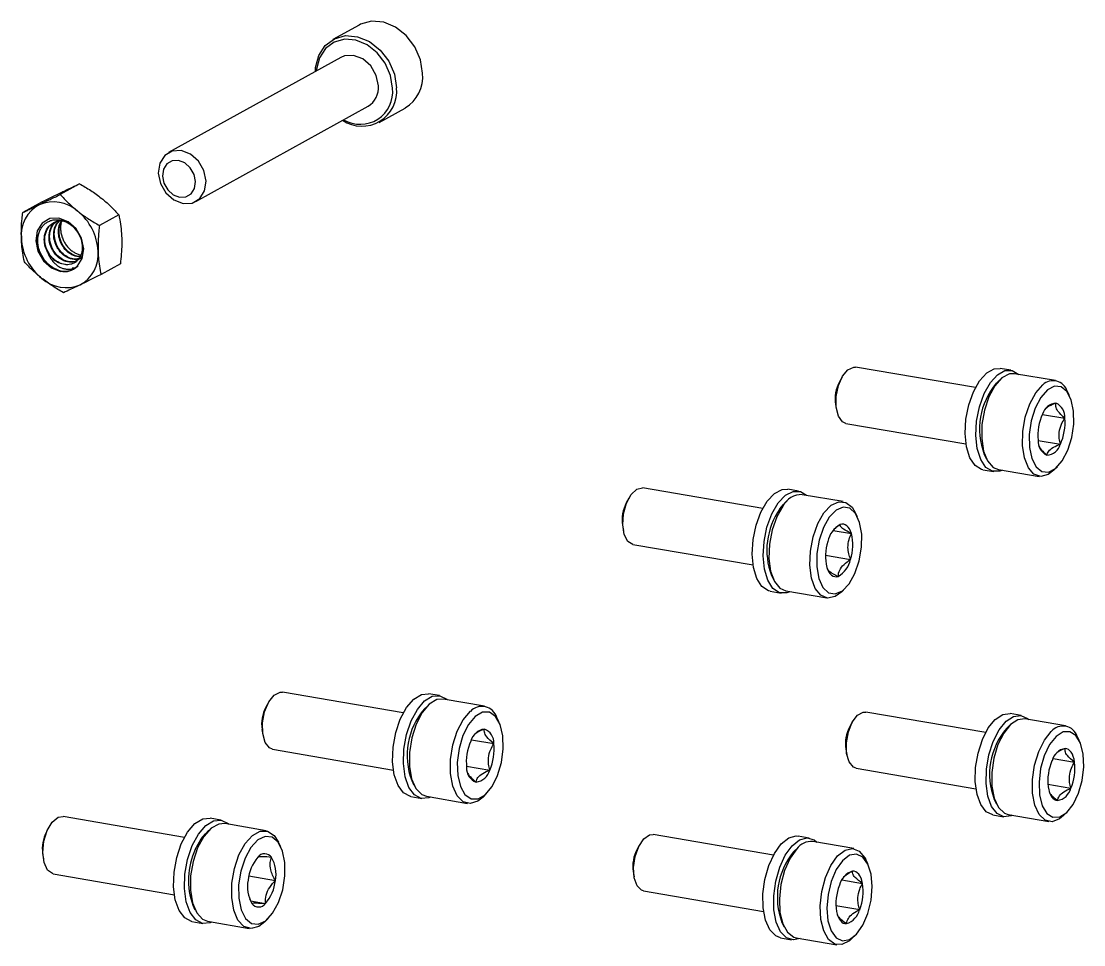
# Model space of a CAD drawing. Header units: millimetres. Extents: x 0 to 279, y 0 to 216.
# Drawn here: x 72.42 to 87.47, y 107.65 to 120.72 of the extents above; entities that cross this region are included whole.
import ezdxf

# ---------------------------------------------------------------- set-up
doc = ezdxf.new("R2010")
doc.units = ezdxf.units.MM

msp = doc.modelspace()

# ---------------------------------------------------------------- linework, layer by layer
at = {"color": 7, "linetype": 'Continuous', "lineweight": 25}
for p, q in [((77.208, 120.665), (76.838, 120.461)), ((76.951, 120.207), (74.51, 118.861)), ((74.896, 118.167), (77.335, 119.516)), ((77.491, 119.287), (77.86, 119.491)), ((73.25, 118.419), (72.975, 118.267)), ((72.719, 118.163), (72.444, 118.011)), ((73.805, 117.98), (73.53, 117.828)), ((73.828, 117.285), (73.554, 117.133)), ((85.936, 115.537), (84.236, 115.823)), ((86.438, 115.78), (86.285, 115.806)), ((87.068, 115.633), (86.49, 115.73)), ((84.048, 115.683), (84.01, 115.616)), ((86.281, 115.643), (86.231, 115.594)), ((87.268, 115.42), (87.237, 115.483)), ((83.956, 115.296), (83.969, 115.22)), ((86.885, 115.153), (87.201, 115.1)), ((84.102, 115.026), (85.801, 114.739)), ((86.824, 114.785), (87.138, 114.732)), ((86.061, 114.588), (86.092, 114.525)), ((86.042, 114.37), (86.195, 114.344)), ((86.261, 114.374), (86.838, 114.277)), ((87.047, 114.363), (87.097, 114.412)), ((82.925, 113.824), (81.221, 114.113)), ((83.431, 114.069), (83.277, 114.095)), ((81.028, 113.971), (80.991, 113.904)), ((83.27, 113.929), (83.22, 113.88)), ((84.063, 113.92), (83.483, 114.018)), ((83.167, 113.818), (83.22, 113.88)), ((84.265, 113.704), (84.235, 113.767)), ((80.937, 113.586), (80.95, 113.511)), ((83.921, 113.512), (84.181, 113.468)), ((81.084, 113.313), (82.788, 113.023)), ((83.812, 113.162), (84.167, 113.102)), ((83.048, 112.872), (83.079, 112.81)), ((84.043, 112.645), (84.093, 112.694)), ((83.031, 112.651), (83.184, 112.625)), ((83.251, 112.655), (83.83, 112.556)), ((77.833, 110.93), (76.122, 111.224)), ((78.347, 111.175), (78.192, 111.201)), ((75.923, 111.075), (75.887, 111.009)), ((78.982, 111.024), (78.399, 111.124)), ((78.179, 111.032), (78.129, 110.983)), ((86.081, 110.652), (84.383, 110.942)), ((86.582, 110.894), (86.429, 110.92)), ((79.189, 110.802), (79.159, 110.865)), ((84.195, 110.804), (84.157, 110.737)), ((86.425, 110.758), (86.375, 110.709)), ((87.21, 110.745), (86.634, 110.844)), ((75.833, 110.696), (75.845, 110.622)), ((87.408, 110.532), (87.378, 110.595)), ((78.799, 110.55), (79.116, 110.495)), ((75.982, 110.416), (77.693, 110.121)), ((84.102, 110.416), (84.115, 110.339)), ((87.036, 110.285), (87.339, 110.233)), ((78.728, 110.177), (79.057, 110.121)), ((84.246, 110.147), (85.943, 109.856)), ((77.954, 109.972), (77.985, 109.909)), ((86.963, 109.919), (87.286, 109.864)), ((77.94, 109.745), (78.095, 109.719)), ((78.161, 109.749), (78.744, 109.648)), ((78.964, 109.739), (79.014, 109.789)), ((86.202, 109.704), (86.233, 109.641)), ((74.734, 109.168), (73.019, 109.465)), ((75.252, 109.413), (75.097, 109.44)), ((86.182, 109.487), (86.335, 109.461)), ((86.401, 109.49), (86.977, 109.391)), ((87.185, 109.477), (87.235, 109.526)), ((72.816, 109.312), (72.78, 109.247)), ((75.08, 109.269), (75.031, 109.219)), ((75.89, 109.261), (75.305, 109.362)), ((76.099, 109.035), (76.069, 109.098)), ((83.075, 108.916), (81.373, 109.21)), ((83.581, 109.159), (83.427, 109.185)), ((84.212, 109.009), (83.633, 109.109)), ((72.726, 108.938), (72.737, 108.864)), ((81.182, 109.069), (81.144, 109.002)), ((83.357, 108.958), (83.371, 108.972)), ((83.42, 109.021), (83.371, 108.972)), ((84.412, 108.793), (84.382, 108.856)), ((72.877, 108.653), (74.592, 108.355)), ((81.089, 108.683), (81.102, 108.608)), ((75.647, 108.623), (76.023, 108.558)), ((84.046, 108.567), (84.337, 108.517)), ((81.235, 108.411), (82.936, 108.117)), ((74.854, 108.207), (74.884, 108.143)), ((75.655, 108.299), (75.69, 108.233)), ((75.671, 108.269), (75.884, 108.232)), ((83.959, 108.205), (84.297, 108.146)), ((74.841, 107.977), (74.996, 107.95)), ((75.063, 107.98), (75.649, 107.878)), ((75.872, 107.971), (75.922, 108.02)), ((83.196, 107.965), (83.226, 107.902)), ((83.177, 107.745), (83.33, 107.719)), ((83.397, 107.748), (83.975, 107.648)), ((84.187, 107.735), (84.237, 107.785))]:
    msp.add_line(p, q, dxfattribs=at)
at = {"color": 7, "linetype": 'Continuous', "lineweight": 25, "flags": 128}
for points in [[(78.108, 119.982), (78.076, 120.174), (77.997, 120.357), (77.876, 120.515), (77.725, 120.635), (77.556, 120.704), (77.386, 120.719), (77.229, 120.676), (77.208, 120.665)], [(76.59, 120.008), (76.593, 120.063), (76.638, 120.235), (76.729, 120.376), (76.859, 120.472), (77.016, 120.515), (77.186, 120.5), (77.354, 120.43), (77.506, 120.311), (77.627, 120.153), (77.707, 119.969), (77.738, 119.778)], [(77.683, 119.772), (77.653, 119.952), (77.578, 120.124), (77.464, 120.273), (77.322, 120.385), (77.164, 120.451), (77.004, 120.464), (76.856, 120.424), (76.734, 120.334), (76.648, 120.202), (76.606, 120.04), (76.604, 120.016)], [(77.481, 119.805), (77.45, 119.953), (77.373, 120.086), (77.261, 120.186), (77.131, 120.236), (77.002, 120.229), (76.951, 120.207)], [(74.364, 118.57), (74.395, 118.422), (74.472, 118.288), (74.585, 118.189), (74.715, 118.138), (74.844, 118.145), (74.951, 118.208), (75.021, 118.317), (75.042, 118.457), (75.011, 118.605), (74.934, 118.739), (74.821, 118.839), (74.69, 118.889), (74.562, 118.882), (74.455, 118.819), (74.385, 118.71), (74.364, 118.57)], [(74.424, 118.528), (74.445, 118.426), (74.499, 118.333), (74.576, 118.264), (74.666, 118.23), (74.755, 118.234), (74.829, 118.278), (74.877, 118.353), (74.892, 118.449), (74.871, 118.552), (74.817, 118.644), (74.739, 118.713), (74.649, 118.748), (74.56, 118.743), (74.486, 118.7), (74.438, 118.624), (74.424, 118.528)], [(73.218, 117.249), (73.287, 117.359), (73.308, 117.498), (73.278, 117.647), (73.2, 117.781), (73.087, 117.881), (72.956, 117.932), (72.827, 117.925), (72.72, 117.862), (72.65, 117.752), (72.63, 117.613), (72.66, 117.464), (72.738, 117.33), (72.851, 117.23), (72.982, 117.179)], [(84.102, 115.026), (84.052, 115.049), (83.995, 115.13), (83.964, 115.257), (83.965, 115.408), (83.997, 115.563), (84.055, 115.696), (84.13, 115.787), (84.212, 115.824), (84.236, 115.823)], [(86.042, 114.37), (86.023, 114.374), (85.931, 114.431), (85.858, 114.541), (85.809, 114.695), (85.789, 114.882), (85.8, 115.085), (85.84, 115.288), (85.906, 115.475), (85.994, 115.631), (86.095, 115.742), (86.201, 115.801), (86.285, 115.806)], [(86.318, 114.364), (86.28, 114.35), (86.176, 114.349), (86.084, 114.405), (86.011, 114.515), (85.962, 114.67), (85.942, 114.856), (85.953, 115.059), (85.993, 115.262), (86.059, 115.449), (86.147, 115.605), (86.248, 115.716), (86.354, 115.775), (86.458, 115.776), (86.548, 115.721)], [(86.49, 115.73), (86.416, 115.727), (86.311, 115.67)], [(86.311, 115.67), (86.211, 115.558), (86.126, 115.402), (86.063, 115.214), (86.028, 115.012), (86.024, 114.813), (86.051, 114.636), (86.107, 114.496), (86.187, 114.405), (86.261, 114.374)], [(87.047, 114.363), (86.966, 114.302), (86.862, 114.274), (86.765, 114.307), (86.685, 114.398), (86.629, 114.538), (86.602, 114.716), (86.606, 114.914), (86.641, 115.117), (86.704, 115.305), (86.789, 115.461), (86.888, 115.573), (86.888, 115.573)], [(86.954, 115.501), (86.86, 115.394), (86.781, 115.244), (86.725, 115.064), (86.697, 114.872), (86.7, 114.687), (86.733, 114.528), (86.794, 114.41), (86.876, 114.344), (86.972, 114.337), (87.071, 114.389), (87.165, 114.496), (87.244, 114.646), (87.3, 114.826), (87.328, 115.018), (87.325, 115.202), (87.292, 115.361), (87.231, 115.48), (87.149, 115.546), (87.053, 115.553), (86.954, 115.501)], [(81.084, 113.313), (81.084, 113.313), (81.013, 113.356), (80.963, 113.454), (80.942, 113.591), (80.953, 113.747), (80.994, 113.898), (81.06, 114.02), (81.139, 114.096), (81.221, 114.113)], [(83.031, 112.651), (83.006, 112.657), (82.913, 112.718), (82.841, 112.832), (82.793, 112.989), (82.775, 113.178), (82.788, 113.383), (82.83, 113.587), (82.899, 113.773), (82.988, 113.927), (83.091, 114.036), (83.199, 114.091), (83.277, 114.095)], [(83.309, 112.645), (83.263, 112.629), (83.159, 112.631), (83.067, 112.692), (82.994, 112.806), (82.947, 112.963), (82.929, 113.152), (82.942, 113.357), (82.984, 113.56), (83.053, 113.747), (83.142, 113.901), (83.245, 114.01), (83.353, 114.065), (83.457, 114.062), (83.542, 114.009)], [(83.79, 113.762), (83.892, 113.868), (83.999, 113.919), (84.101, 113.909), (84.189, 113.84), (84.235, 113.767)], [(83.211, 113.86), (83.123, 113.707), (83.057, 113.521), (83.018, 113.318), (83.011, 113.117), (83.035, 112.936), (83.089, 112.79), (83.167, 112.693), (83.251, 112.655)], [(84.043, 112.645), (83.948, 112.576), (83.843, 112.555), (83.747, 112.595), (83.668, 112.692), (83.615, 112.837), (83.59, 113.019), (83.598, 113.22), (83.636, 113.422), (83.703, 113.608), (83.79, 113.762)], [(83.866, 113.699), (83.783, 113.553), (83.722, 113.376), (83.689, 113.184), (83.688, 112.996), (83.717, 112.831), (83.775, 112.705), (83.855, 112.63), (83.95, 112.614), (84.051, 112.658), (84.147, 112.757), (84.229, 112.903), (84.29, 113.081), (84.323, 113.273), (84.325, 113.46), (84.295, 113.625), (84.238, 113.751), (84.158, 113.826), (84.062, 113.842), (83.962, 113.799), (83.866, 113.699)], [(84.181, 113.468), (84.168, 113.503), (84.153, 113.533), (84.135, 113.558), (84.115, 113.578), (84.093, 113.591), (84.07, 113.599), (84.045, 113.6), (84.02, 113.594)], [(83.832, 112.988), (83.844, 112.953), (83.86, 112.923), (83.877, 112.898), (83.898, 112.878), (83.919, 112.865), (83.943, 112.858), (83.967, 112.857), (83.993, 112.862)], [(75.982, 110.416), (75.938, 110.434), (75.877, 110.512), (75.843, 110.636), (75.84, 110.789), (75.87, 110.946), (75.928, 111.084), (76.005, 111.181), (76.088, 111.224), (76.122, 111.224)], [(77.94, 109.745), (77.934, 109.746), (77.838, 109.797), (77.759, 109.902), (77.706, 110.053), (77.682, 110.239), (77.689, 110.444), (77.726, 110.651), (77.791, 110.843), (77.879, 111.006), (77.981, 111.125), (78.091, 111.192), (78.192, 111.201)], [(78.221, 109.738), (78.196, 109.728), (78.089, 109.72), (77.992, 109.77), (77.914, 109.875), (77.86, 110.027), (77.836, 110.212), (77.843, 110.417), (77.881, 110.624), (77.946, 110.817), (78.033, 110.979), (78.136, 111.099), (78.245, 111.165), (78.353, 111.173), (78.45, 111.123), (78.459, 111.114)], [(78.2, 111.052), (78.099, 110.933), (78.014, 110.77), (77.953, 110.576), (77.92, 110.371), (77.92, 110.171), (77.952, 109.995), (78.013, 109.858), (78.098, 109.773), (78.161, 109.749)], [(78.399, 111.124), (78.309, 111.117), (78.2, 111.052)], [(78.964, 109.739), (78.89, 109.681), (78.782, 109.646), (78.681, 109.672), (78.596, 109.758), (78.535, 109.895), (78.504, 110.071), (78.504, 110.271), (78.536, 110.476), (78.598, 110.669), (78.683, 110.833), (78.784, 110.952), (78.784, 110.952)], [(78.852, 110.88), (78.756, 110.766), (78.677, 110.609), (78.623, 110.424), (78.597, 110.23), (78.604, 110.045), (78.642, 109.887), (78.707, 109.773), (78.794, 109.712), (78.893, 109.712), (78.995, 109.772), (79.091, 109.886), (79.169, 110.043), (79.224, 110.227), (79.249, 110.421), (79.243, 110.606), (79.205, 110.764), (79.14, 110.879), (79.053, 110.939), (78.954, 110.94), (78.852, 110.88)], [(84.246, 110.147), (84.207, 110.163), (84.147, 110.236), (84.112, 110.356), (84.109, 110.505), (84.136, 110.66), (84.191, 110.797), (84.265, 110.896), (84.346, 110.941), (84.383, 110.942)], [(86.182, 109.487), (86.09, 109.531), (86.012, 109.631), (85.959, 109.776), (85.933, 109.957), (85.938, 110.157), (85.973, 110.361), (86.034, 110.553), (86.118, 110.716), (86.217, 110.837), (86.323, 110.907), (86.427, 110.92), (86.429, 110.92)], [(86.458, 109.481), (86.442, 109.474), (86.337, 109.46), (86.242, 109.505), (86.165, 109.604), (86.112, 109.75), (86.086, 109.931), (86.091, 110.131), (86.126, 110.335), (86.187, 110.526), (86.271, 110.689), (86.369, 110.811), (86.475, 110.881), (86.58, 110.894), (86.675, 110.849), (86.691, 110.834)], [(86.433, 110.766), (86.336, 110.644), (86.255, 110.481), (86.197, 110.289), (86.167, 110.087), (86.169, 109.891), (86.202, 109.721), (86.262, 109.59), (86.346, 109.51), (86.401, 109.49)], [(86.634, 110.844), (86.538, 110.833), (86.433, 110.766)], [(87.185, 109.477), (87.126, 109.429), (87.021, 109.39), (86.922, 109.411), (86.839, 109.491), (86.778, 109.622), (86.746, 109.792), (86.744, 109.988), (86.774, 110.19), (86.832, 110.382), (86.913, 110.546), (87.01, 110.667), (87.01, 110.667)], [(87.078, 110.597), (86.986, 110.481), (86.911, 110.324), (86.859, 110.141), (86.836, 109.949), (86.845, 109.769), (86.883, 109.616), (86.948, 109.507), (87.033, 109.452), (87.13, 109.457), (87.229, 109.52), (87.32, 109.635), (87.395, 109.792), (87.447, 109.975), (87.47, 110.167), (87.461, 110.347), (87.423, 110.499), (87.358, 110.608), (87.273, 110.664), (87.177, 110.66), (87.078, 110.597)], [(87.339, 110.233), (87.332, 110.274), (87.321, 110.311), (87.308, 110.344), (87.292, 110.372), (87.273, 110.395), (87.253, 110.411), (87.23, 110.422), (87.207, 110.427)], [(86.967, 109.883), (86.974, 109.842), (86.985, 109.805), (86.998, 109.772), (87.015, 109.744), (87.033, 109.722), (87.054, 109.705), (87.076, 109.694), (87.099, 109.689)], [(72.877, 108.653), (72.867, 108.655), (72.796, 108.706), (72.748, 108.812), (72.731, 108.955), (72.746, 109.113), (72.792, 109.264), (72.862, 109.383), (72.945, 109.453), (73.019, 109.465)], [(74.841, 107.977), (74.837, 107.977), (74.739, 108.027), (74.66, 108.132), (74.605, 108.284), (74.581, 108.47), (74.587, 108.676), (74.625, 108.884), (74.69, 109.078), (74.779, 109.242), (74.882, 109.362), (74.993, 109.43), (75.097, 109.44)], [(75.125, 107.969), (75.101, 107.96), (74.992, 107.95), (74.894, 108), (74.815, 108.105), (74.761, 108.257), (74.736, 108.443), (74.742, 108.649), (74.78, 108.857), (74.846, 109.051), (74.934, 109.215), (75.037, 109.336), (75.148, 109.403), (75.257, 109.412), (75.355, 109.362), (75.366, 109.352)], [(75.305, 109.362), (75.222, 109.357), (75.112, 109.297), (75.009, 109.181), (74.921, 109.02)], [(75.507, 108.919), (75.594, 109.08), (75.697, 109.196), (75.807, 109.256), (75.913, 109.255), (76.007, 109.194), (76.069, 109.098)], [(74.887, 108.996), (74.971, 109.147), (75.031, 109.219)], [(75.593, 108.873), (75.533, 108.691), (75.502, 108.496), (75.503, 108.307), (75.536, 108.143), (75.598, 108.019), (75.683, 107.949), (75.781, 107.938), (75.885, 107.988), (75.983, 108.094), (76.066, 108.245), (76.126, 108.427), (76.157, 108.622), (76.156, 108.811), (76.123, 108.975), (76.061, 109.099), (75.977, 109.17), (75.878, 109.181), (75.774, 109.131), (75.676, 109.025), (75.593, 108.873)], [(81.235, 108.411), (81.208, 108.419), (81.144, 108.482), (81.104, 108.596), (81.094, 108.742), (81.117, 108.898), (81.167, 109.041), (81.239, 109.149), (81.321, 109.205), (81.373, 109.21)], [(83.177, 107.745), (83.107, 107.773), (83.024, 107.86), (82.963, 107.995), (82.93, 108.169), (82.927, 108.367), (82.954, 108.573), (83.01, 108.77), (83.09, 108.942), (83.186, 109.076), (83.292, 109.16), (83.399, 109.188), (83.427, 109.185)], [(83.455, 107.738), (83.359, 107.716), (83.26, 107.747), (83.177, 107.833), (83.116, 107.969), (83.083, 108.143), (83.08, 108.341), (83.108, 108.546), (83.164, 108.744), (83.243, 108.916), (83.34, 109.05), (83.446, 109.134), (83.553, 109.161), (83.652, 109.131), (83.691, 109.099)], [(74.921, 109.02), (74.857, 108.828), (74.822, 108.622), (74.819, 108.42), (74.848, 108.24), (74.908, 108.099), (74.992, 108.009), (75.063, 107.98)], [(83.405, 109.005), (83.31, 108.872), (83.233, 108.699), (83.181, 108.503), (83.159, 108.299), (83.168, 108.107), (83.208, 107.944), (83.276, 107.824), (83.365, 107.757), (83.397, 107.748)], [(84.054, 108.838), (83.965, 108.711), (83.894, 108.545), (83.848, 108.358), (83.832, 108.166), (83.847, 107.989), (83.893, 107.845), (83.964, 107.747), (84.053, 107.705), (84.152, 107.723), (84.251, 107.799), (84.341, 107.926), (84.412, 108.092), (84.458, 108.279), (84.474, 108.471), (84.458, 108.647), (84.413, 108.791), (84.342, 108.89), (84.253, 108.932), (84.154, 108.914), (84.054, 108.838)], [(83.984, 108.906), (84.089, 108.988), (84.194, 109.011), (84.291, 108.974), (84.37, 108.879), (84.382, 108.856)], [(75.872, 107.971), (75.787, 107.906), (75.678, 107.876), (75.577, 107.907), (75.493, 107.997), (75.434, 108.138), (75.404, 108.318), (75.407, 108.52), (75.442, 108.726), (75.507, 108.919)], [(84.187, 107.735), (84.151, 107.704), (84.045, 107.651), (83.943, 107.657), (83.854, 107.724), (83.787, 107.844), (83.747, 108.007), (83.738, 108.199), (83.76, 108.403), (83.812, 108.6), (83.889, 108.772), (83.984, 108.906)], [(84.337, 108.517), (84.328, 108.556), (84.316, 108.591), (84.301, 108.622), (84.283, 108.647), (84.263, 108.667), (84.241, 108.68), (84.218, 108.688), (84.194, 108.689)], [(83.969, 108.12), (83.978, 108.081), (83.99, 108.045), (84.005, 108.015), (84.023, 107.99), (84.043, 107.97), (84.065, 107.956), (84.088, 107.949), (84.112, 107.948)]]:
    msp.add_lwpolyline(points, dxfattribs=at)
at = {"color": 7, "linetype": 'Continuous', "lineweight": 25}
for centre, radius, start, end in [((77.593, 119.934), 0.517, 301.1355, 5.3664), ((77.248, 119.726), 0.493, 236.1343, 6.061), ((77.224, 119.721), 0.461, 239.2662, 6.295), ((77.178, 119.777), 0.304, 301.123, 5.382), ((72.914, 117.692), 0.49, 118.6028, 185.276), ((72.878, 117.644), 0.518, 48.3596, 112.5439), ((72.741, 117.428), 0.772, 2.6555, 51.3807), ((73.197, 117.683), 0.772, 182.6771, 231.366), ((73.101, 117.621), 0.35, 210.8744, 249.7249), ((73.024, 117.419), 0.49, 298.5465, 5.2546), ((73.032, 117.443), 0.268, 259.1112, 313.7722), ((73.06, 117.467), 0.518, 228.3482, 292.4902), ((84.461, 115.375), 0.512, 151.898, 188.8912), ((86.987, 114.949), 0.994, 139.5225, 201.2694), ((87.034, 115.419), 0.212, 17.4693, 133.5793), ((87.092, 115.102), 0.212, 94.1655, 164.6908), ((86.984, 115.116), 0.218, 355.8572, 64.9457), ((87.534, 114.856), 0.714, 155.0032, 185.3772), ((86.491, 115.033), 0.714, 335.0147, 5.3663), ((87.041, 114.774), 0.218, 175.8514, 245.0217), ((86.933, 114.788), 0.212, 274.2436, 344.6861), ((81.446, 113.663), 0.514, 152.0796, 188.5495), ((83.471, 113.725), 0.294, 87.6671, 152.6379), ((83.999, 113.233), 1.017, 144.8997, 200.7747), ((84.193, 113.285), 0.355, 119.2162, 168.6143), ((83.539, 113.309), 0.661, 341.7643, 13.932), ((84.473, 113.148), 0.661, 161.7563, 193.9493), ((83.819, 113.172), 0.355, 299.2644, 348.6078), ((76.342, 110.769), 0.514, 152.2164, 188.137), ((78.891, 110.33), 1.003, 139.417, 200.9408), ((78.946, 110.8), 0.222, 16.8087, 136.9524), ((84.594, 110.496), 0.499, 151.179, 189.2711), ((87.174, 110.53), 0.214, 17.6845, 140.2637), ((79.014, 110.47), 0.233, 97.8387, 164.752), ((78.911, 110.507), 0.206, 356.7078, 69.6107), ((87.131, 110.061), 0.995, 139.4083, 201.0459), ((79.44, 110.237), 0.714, 155.6614, 186.4824), ((78.407, 110.415), 0.714, 335.6726, 6.4706), ((87.251, 110.193), 0.238, 100.7527, 165.5243), ((78.936, 110.144), 0.206, 176.7039, 249.6918), ((87.673, 109.969), 0.712, 156.5366, 186.9186), ((86.633, 110.147), 0.712, 336.5472, 6.9068), ((78.833, 110.182), 0.233, 277.9128, 344.747), ((87.055, 109.923), 0.239, 280.8235, 345.5182), ((73.24, 109.007), 0.518, 152.4485, 187.7342), ((83.607, 108.864), 0.246, 83.8409, 144.9605), ((75.82, 108.561), 1.029, 155.009, 200.1419), ((75.872, 108.816), 0.12, 35.5294, 143.6263), ((81.596, 108.759), 0.512, 151.7701, 188.5164), ((84.136, 108.322), 1.006, 140.7728, 200.7676), ((76.209, 108.508), 0.575, 138.8185, 174.7388), ((75.56, 108.65), 0.472, 348.7692, 29.8988), ((84.278, 108.426), 0.277, 107.775, 166.421), ((76.099, 108.469), 0.472, 168.7625, 209.9328), ((75.45, 108.611), 0.575, 318.844, 354.7325), ((84.661, 108.232), 0.701, 158.3098, 189.1631), ((83.645, 108.405), 0.701, 338.3194, 9.1496), ((75.787, 108.303), 0.12, 215.6163, 323.6838), ((84.027, 108.211), 0.277, 287.8374, 346.4145)]:
    msp.add_arc(centre, radius, start, end, dxfattribs=at)
for points, knots in [([(73.014, 118.307), (73.021, 118.31), (73.068, 118.333), (73.151, 118.373), (73.217, 118.403), (73.25, 118.419)], [0, 0, 0, 0, 0.070047, 0.530762, 1, 1, 1, 1]), ([(73.25, 118.419), (73.303, 118.388), (73.411, 118.325), (73.508, 118.253), (73.557, 118.216)], [0, 0, 0, 0, 0.495458, 1, 1, 1, 1]), ([(72.68, 118.123), (72.686, 118.126), (72.734, 118.149), (72.83, 118.196), (72.927, 118.243), (72.975, 118.267)], [0, 0, 0, 0, 0.070047, 0.530762, 1, 1, 1, 1]), ([(72.719, 118.163), (72.77, 118.188), (72.874, 118.239), (72.967, 118.284), (73.014, 118.307)], [0, 0, 0, 0, 0.495458, 1, 1, 1, 1]), ([(72.975, 118.267), (73.012, 118.227), (73.086, 118.146), (73.177, 118.07), (73.223, 118.031)], [0, 0, 0, 0, 0.495458, 1, 1, 1, 1]), ([(72.444, 118.011), (72.461, 118.019), (72.496, 118.035), (72.552, 118.062), (72.613, 118.09), (72.657, 118.112), (72.68, 118.123)], [0, 0, 0, 0, 0.247269, 0.495363, 0.746874, 1, 1, 1, 1]), ([(73.557, 118.216), (73.564, 118.211), (73.613, 118.171), (73.701, 118.093), (73.77, 118.018), (73.805, 117.98)], [0, 0, 0, 0, 0.070047, 0.530762, 1, 1, 1, 1]), ([(72.426, 117.647), (72.425, 117.693), (72.424, 117.785), (72.433, 117.907), (72.441, 117.983), (72.444, 118.011)], [0, 0, 0, 0, 0.3839, 0.7734, 1, 1, 1, 1]), ([(73.223, 118.031), (73.229, 118.026), (73.279, 117.987), (73.38, 117.916), (73.48, 117.858), (73.53, 117.828)], [0, 0, 0, 0, 0.070047, 0.530762, 1, 1, 1, 1]), ([(73.805, 117.98), (73.81, 117.956), (73.822, 117.893), (73.839, 117.784), (73.844, 117.694), (73.846, 117.649)], [0, 0, 0, 0, 0.226601, 0.610821, 1, 1, 1, 1]), ([(72.982, 117.179), (72.973, 117.181), (72.954, 117.186), (72.927, 117.196), (72.9, 117.208), (72.873, 117.223), (72.847, 117.24), (72.823, 117.259), (72.799, 117.281), (72.776, 117.304), (72.748, 117.338), (72.724, 117.375), (72.703, 117.414), (72.686, 117.454), (72.672, 117.495), (72.663, 117.537), (72.658, 117.578), (72.656, 117.62), (72.66, 117.66), (72.667, 117.699), (72.678, 117.735), (72.694, 117.769), (72.712, 117.801), (72.734, 117.828), (72.759, 117.852), (72.787, 117.873), (72.818, 117.889), (72.85, 117.901), (72.883, 117.908), (72.918, 117.911), (72.953, 117.909), (72.989, 117.904), (73.025, 117.894), (73.059, 117.879), (73.093, 117.861), (73.125, 117.839), (73.154, 117.814), (73.182, 117.786), (73.207, 117.755), (73.229, 117.722), (73.248, 117.688), (73.264, 117.652), (73.275, 117.616), (73.284, 117.579), (73.288, 117.542), (73.289, 117.507), (73.286, 117.472), (73.28, 117.439), (73.269, 117.408), (73.256, 117.379), (73.239, 117.354), (73.22, 117.332), (73.198, 117.312), (73.173, 117.296), (73.146, 117.285), (73.119, 117.276), (73.09, 117.272), (73.061, 117.273), (73.034, 117.276), (73.007, 117.282), (72.987, 117.29), (72.98, 117.292)], [0, 0, 0, 0, 0.014168, 0.028434, 0.043011, 0.057695, 0.071863, 0.086129, 0.100706, 0.11539, 0.129558, 0.158387, 0.173089, 0.187014, 0.215346, 0.229787, 0.243592, 0.271673, 0.285987, 0.299659, 0.327485, 0.341673, 0.355114, 0.382453, 0.396384, 0.409801, 0.437117, 0.451051, 0.464129, 0.490728, 0.504282, 0.517359, 0.543975, 0.55755, 0.57035, 0.596389, 0.609662, 0.622376, 0.648241, 0.661429, 0.673974, 0.699506, 0.712524, 0.724875, 0.749996, 0.762798, 0.775089, 0.800111, 0.812874, 0.824861, 0.849243, 0.861667, 0.873654, 0.898058, 0.910507, 0.922178, 0.945921, 0.958021, 0.96837, 0.989348, 1, 1, 1, 1]), ([(72.801, 117.441), (72.786, 117.471), (72.758, 117.531), (72.745, 117.638), (72.764, 117.745), (72.825, 117.837), (72.916, 117.888), (73, 117.902), (73.045, 117.884), (73.055, 117.88)], [0, 0, 0, 0, 0.137147, 0.272575, 0.442784, 0.612992, 0.7832, 0.953409, 1, 1, 1, 1]), ([(72.98, 117.292), (72.953, 117.305), (72.9, 117.331), (72.827, 117.408), (72.772, 117.511), (72.751, 117.635), (72.774, 117.749), (72.822, 117.832), (72.871, 117.856), (72.888, 117.864)], [0, 0, 0, 0, 0.1308791, 0.2601187, 0.4225486, 0.5849784, 0.7474083, 0.9098382, 1, 1, 1, 1]), ([(73.213, 117.337), (73.202, 117.329), (73.164, 117.303), (73.079, 117.307), (72.978, 117.348), (72.907, 117.416), (72.858, 117.491), (72.826, 117.569), (72.812, 117.675), (72.832, 117.781), (72.881, 117.864), (72.929, 117.888), (72.947, 117.897)], [0, 0, 0, 0, 0.05592, 0.180782, 0.305645, 0.430507, 0.481009, 0.581618, 0.680966, 0.805829, 0.930691, 1, 1, 1, 1]), ([(73.222, 117.342), (73.21, 117.334), (73.173, 117.308), (73.107, 117.311), (73.033, 117.332), (72.967, 117.37), (72.894, 117.444), (72.839, 117.548), (72.818, 117.672), (72.84, 117.786), (72.889, 117.869), (72.938, 117.893), (72.955, 117.901)], [0, 0, 0, 0, 0.05592, 0.180782, 0.231284, 0.331893, 0.431241, 0.556104, 0.680966, 0.805829, 0.930691, 1, 1, 1, 1]), ([(73.28, 117.374), (73.269, 117.366), (73.231, 117.34), (73.146, 117.344), (73.045, 117.385), (72.974, 117.453), (72.925, 117.528), (72.893, 117.606), (72.879, 117.711), (72.895, 117.813), (72.934, 117.863), (72.951, 117.885)], [0, 0, 0, 0, 0.061885, 0.200066, 0.338248, 0.47643, 0.532318, 0.643659, 0.753605, 0.891787, 1, 1, 1, 1]), ([(73.24, 117.357), (73.212, 117.353), (73.171, 117.348), (73.1, 117.369), (73.034, 117.406), (72.961, 117.481), (72.906, 117.586), (72.886, 117.707), (72.902, 117.816), (72.941, 117.865), (72.957, 117.886)], [0, 0, 0, 0, 0.131353, 0.192542, 0.314442, 0.434815, 0.586101, 0.737388, 0.888674, 1, 1, 1, 1]), ([(73.273, 117.389), (73.253, 117.387), (73.201, 117.381), (73.111, 117.424), (73.041, 117.49), (72.992, 117.565), (72.959, 117.643), (72.947, 117.747), (72.957, 117.835), (72.985, 117.873), (72.992, 117.883)], [0, 0, 0, 0, 0.10297, 0.270588, 0.438206, 0.506, 0.64106, 0.774428, 0.942046, 1, 1, 1, 1]), ([(73.276, 117.393), (73.258, 117.391), (73.227, 117.387), (73.167, 117.407), (73.101, 117.443), (73.028, 117.518), (72.973, 117.623), (72.954, 117.744), (72.966, 117.843), (72.997, 117.884), (73.007, 117.897)], [0, 0, 0, 0, 0.092469, 0.159707, 0.293659, 0.425932, 0.592175, 0.758418, 0.92466, 1, 1, 1, 1]), ([(72.987, 117.863), (72.986, 117.854), (72.983, 117.837), (72.98, 117.809), (72.98, 117.78), (72.982, 117.752), (72.988, 117.714), (72.997, 117.676), (73.011, 117.639), (73.027, 117.604), (73.047, 117.57), (73.069, 117.539), (73.094, 117.51), (73.121, 117.484), (73.149, 117.463), (73.179, 117.444), (73.209, 117.428), (73.24, 117.418), (73.258, 117.413), (73.268, 117.412), (73.27, 117.412)], [0, 0, 0, 0, 0.04743, 0.095188, 0.14399, 0.193155, 0.240305, 0.336285, 0.385238, 0.431312, 0.525025, 0.572776, 0.618851, 0.712652, 0.760504, 0.805343, 0.896551, 0.943032, 0.98775, 1, 1, 1, 1]), ([(72.997, 117.9), (72.996, 117.897), (72.994, 117.891), (72.993, 117.885), (72.992, 117.883)], [0, 0, 0, 0, 0.584042, 1, 1, 1, 1]), ([(73.53, 117.828), (73.527, 117.8), (73.519, 117.725), (73.51, 117.602), (73.511, 117.51), (73.512, 117.464)], [0, 0, 0, 0, 0.226601, 0.610821, 1, 1, 1, 1]), ([(73.218, 117.249), (73.185, 117.225), (73.12, 117.176), (72.99, 117.175), (72.861, 117.228), (72.748, 117.333), (72.675, 117.473), (72.646, 117.601), (72.661, 117.669), (72.666, 117.69)], [0, 0, 0, 0, 0.155138, 0.310276, 0.465415, 0.620553, 0.775691, 0.930829, 1, 1, 1, 1]), ([(72.468, 117.316), (72.453, 117.396), (72.433, 117.502), (72.427, 117.618), (72.426, 117.647)], [0, 0, 0, 0, 0.755634, 1, 1, 1, 1]), ([(73.846, 117.649), (73.847, 117.62), (73.849, 117.501), (73.837, 117.378), (73.828, 117.285)], [0, 0, 0, 0, 0.244366, 1, 1, 1, 1]), ([(72.801, 117.441), (72.804, 117.433), (72.813, 117.409), (72.829, 117.379), (72.847, 117.351), (72.863, 117.33), (72.88, 117.31), (72.897, 117.292), (72.917, 117.275), (72.937, 117.259), (72.958, 117.245), (72.981, 117.234), (73.003, 117.224), (73.026, 117.217), (73.049, 117.212), (73.071, 117.209), (73.094, 117.207), (73.117, 117.209), (73.141, 117.213), (73.163, 117.219), (73.19, 117.23), (73.207, 117.242), (73.218, 117.249)], [0, 0, 0, 0, 0.040483, 0.122744, 0.164548, 0.207525, 0.250767, 0.294841, 0.339201, 0.384752, 0.430618, 0.477482, 0.524689, 0.570404, 0.616378, 0.663164, 0.710229, 0.76071, 0.811541, 0.863478, 0.915797, 1, 1, 1, 1]), ([(73.512, 117.464), (73.513, 117.435), (73.519, 117.318), (73.539, 117.213), (73.554, 117.133)], [0, 0, 0, 0, 0.244366, 1, 1, 1, 1]), ([(72.715, 117.08), (72.709, 117.085), (72.659, 117.125), (72.572, 117.203), (72.503, 117.278), (72.468, 117.316)], [0, 0, 0, 0, 0.070047, 0.530762, 1, 1, 1, 1]), ([(73.228, 117.252), (73.213, 117.241), (73.189, 117.222), (73.157, 117.223), (73.145, 117.224)], [0, 0, 0, 0, 0.601792, 1, 1, 1, 1]), ([(73.022, 116.877), (72.969, 116.908), (72.861, 116.971), (72.764, 117.043), (72.715, 117.08)], [0, 0, 0, 0, 0.495458, 1, 1, 1, 1]), ([(73.554, 117.133), (73.502, 117.107), (73.398, 117.056), (73.305, 117.011), (73.258, 116.988)], [0, 0, 0, 0, 0.495458, 1, 1, 1, 1]), ([(73.258, 116.988), (73.252, 116.985), (73.204, 116.962), (73.121, 116.923), (73.055, 116.892), (73.022, 116.877)], [0, 0, 0, 0, 0.070047, 0.530762, 1, 1, 1, 1]), ([(87.076, 115.313), (87.06, 115.307), (87.008, 115.287), (86.95, 115.259), (86.933, 115.235), (86.93, 115.231)], [0, 0, 0, 0, 0.273034, 0.863954, 1, 1, 1, 1]), ([(87.201, 115.1), (87.164, 115.134), (87.101, 115.192), (87.071, 115.265), (87.075, 115.298), (87.076, 115.313)], [0, 0, 0, 0, 0.439122, 0.751371, 1, 1, 1, 1]), ([(87.138, 114.732), (87.132, 114.759), (87.12, 114.814), (87.12, 114.912), (87.148, 115.012), (87.185, 115.073), (87.201, 115.1)], [0, 0, 0, 0, 0.216453, 0.440306, 0.751896, 1, 1, 1, 1]), ([(86.836, 114.703), (86.851, 114.68), (86.878, 114.637), (86.927, 114.595), (86.949, 114.576)], [0, 0, 0, 0, 0.55533, 1, 1, 1, 1]), ([(86.949, 114.576), (86.951, 114.587), (86.957, 114.616), (86.995, 114.664), (87.068, 114.705), (87.121, 114.726), (87.138, 114.732)], [0, 0, 0, 0, 0.180942, 0.506293, 0.843975, 1, 1, 1, 1]), ([(84.02, 113.594), (84.004, 113.584), (83.967, 113.561), (83.941, 113.533), (83.926, 113.518)], [0, 0, 0, 0, 0.449415, 1, 1, 1, 1]), ([(84.181, 113.468), (84.139, 113.489), (84.067, 113.526), (84.024, 113.568), (84.021, 113.586), (84.02, 113.594)], [0, 0, 0, 0, 0.439122, 0.751371, 1, 1, 1, 1]), ([(84.167, 113.102), (84.158, 113.129), (84.139, 113.183), (84.126, 113.281), (84.14, 113.38), (84.168, 113.441), (84.181, 113.468)], [0, 0, 0, 0, 0.216453, 0.440306, 0.751896, 1, 1, 1, 1]), ([(83.993, 112.862), (83.994, 112.877), (83.998, 112.92), (84.031, 112.993), (84.101, 113.058), (84.151, 113.091), (84.167, 113.102)], [0, 0, 0, 0, 0.180942, 0.506293, 0.843975, 1, 1, 1, 1]), ([(83.837, 112.969), (83.837, 112.968), (83.839, 112.96), (83.86, 112.937), (83.914, 112.901), (83.968, 112.874), (83.993, 112.862)], [0, 0, 0, 0, 0.022942, 0.30208, 0.690623, 1, 1, 1, 1]), ([(78.982, 110.7), (78.966, 110.693), (78.913, 110.671), (78.855, 110.642), (78.838, 110.617), (78.836, 110.614)], [0, 0, 0, 0, 0.28392, 0.898402, 1, 1, 1, 1]), ([(79.116, 110.495), (79.078, 110.528), (79.012, 110.584), (78.979, 110.654), (78.981, 110.686), (78.982, 110.7)], [0, 0, 0, 0, 0.439122, 0.751371, 1, 1, 1, 1]), ([(79.057, 110.121), (79.051, 110.148), (79.039, 110.204), (79.037, 110.304), (79.064, 110.406), (79.1, 110.468), (79.116, 110.495)], [0, 0, 0, 0, 0.216453, 0.440306, 0.751896, 1, 1, 1, 1]), ([(87.207, 110.427), (87.19, 110.42), (87.139, 110.397), (87.085, 110.368), (87.07, 110.345), (87.068, 110.343)], [0, 0, 0, 0, 0.300655, 0.951356, 1, 1, 1, 1]), ([(87.339, 110.233), (87.301, 110.264), (87.236, 110.317), (87.203, 110.384), (87.206, 110.414), (87.207, 110.427)], [0, 0, 0, 0, 0.439122, 0.751371, 1, 1, 1, 1]), ([(87.286, 109.864), (87.279, 109.891), (87.266, 109.946), (87.263, 110.044), (87.288, 110.145), (87.324, 110.206), (87.339, 110.233)], [0, 0, 0, 0, 0.216453, 0.440306, 0.751896, 1, 1, 1, 1]), ([(78.743, 110.082), (78.744, 110.079), (78.752, 110.056), (78.794, 110.01), (78.843, 109.969), (78.865, 109.951)], [0, 0, 0, 0, 0.069378, 0.587469, 1, 1, 1, 1]), ([(78.865, 109.951), (78.867, 109.962), (78.874, 109.994), (78.912, 110.047), (78.987, 110.092), (79.041, 110.114), (79.057, 110.121)], [0, 0, 0, 0, 0.180942, 0.506293, 0.843975, 1, 1, 1, 1]), ([(87.099, 109.689), (87.102, 109.701), (87.107, 109.732), (87.144, 109.787), (87.217, 109.833), (87.269, 109.856), (87.286, 109.864)], [0, 0, 0, 0, 0.180942, 0.506293, 0.843975, 1, 1, 1, 1]), ([(86.979, 109.815), (86.98, 109.812), (86.988, 109.789), (87.029, 109.745), (87.078, 109.706), (87.099, 109.689)], [0, 0, 0, 0, 0.079545, 0.591977, 1, 1, 1, 1]), ([(75.969, 108.885), (75.922, 108.889), (75.842, 108.895), (75.788, 108.893), (75.779, 108.888), (75.776, 108.886)], [0, 0, 0, 0, 0.439122, 0.751371, 1, 1, 1, 1]), ([(76.023, 108.558), (76.009, 108.582), (75.981, 108.631), (75.95, 108.719), (75.945, 108.808), (75.962, 108.861), (75.969, 108.885)], [0, 0, 0, 0, 0.216453, 0.440306, 0.751896, 1, 1, 1, 1]), ([(84.194, 108.689), (84.177, 108.681), (84.128, 108.656), (84.092, 108.625), (84.068, 108.605)], [0, 0, 0, 0, 0.3378704, 1, 1, 1, 1]), ([(84.337, 108.517), (84.298, 108.545), (84.23, 108.593), (84.193, 108.652), (84.194, 108.678), (84.194, 108.689)], [0, 0, 0, 0, 0.439122, 0.751371, 1, 1, 1, 1]), ([(75.884, 108.232), (75.883, 108.252), (75.881, 108.308), (75.904, 108.407), (75.964, 108.497), (76.009, 108.543), (76.023, 108.558)], [0, 0, 0, 0, 0.1809422, 0.5062926, 0.8439745, 1, 1, 1, 1]), ([(84.297, 108.146), (84.289, 108.173), (84.274, 108.229), (84.268, 108.327), (84.289, 108.428), (84.323, 108.49), (84.337, 108.517)], [0, 0, 0, 0, 0.216453, 0.440306, 0.751896, 1, 1, 1, 1]), ([(75.69, 108.233), (75.693, 108.235), (75.699, 108.238), (75.732, 108.241), (75.796, 108.239), (75.857, 108.234), (75.884, 108.232)], [0, 0, 0, 0, 0.216453, 0.440306, 0.751896, 1, 1, 1, 1]), ([(83.979, 108.071), (83.982, 108.065), (83.992, 108.042), (84.039, 107.998), (84.09, 107.963), (84.112, 107.948)], [0, 0, 0, 0, 0.172019, 0.632969, 1, 1, 1, 1]), ([(84.112, 107.948), (84.114, 107.961), (84.12, 107.996), (84.156, 108.058), (84.228, 108.111), (84.28, 108.138), (84.297, 108.146)], [0, 0, 0, 0, 0.180942, 0.506293, 0.843975, 1, 1, 1, 1])]:
    msp.add_open_spline(points, degree=3, knots=knots, dxfattribs=at)

doc.saveas('drawing.dxf')
